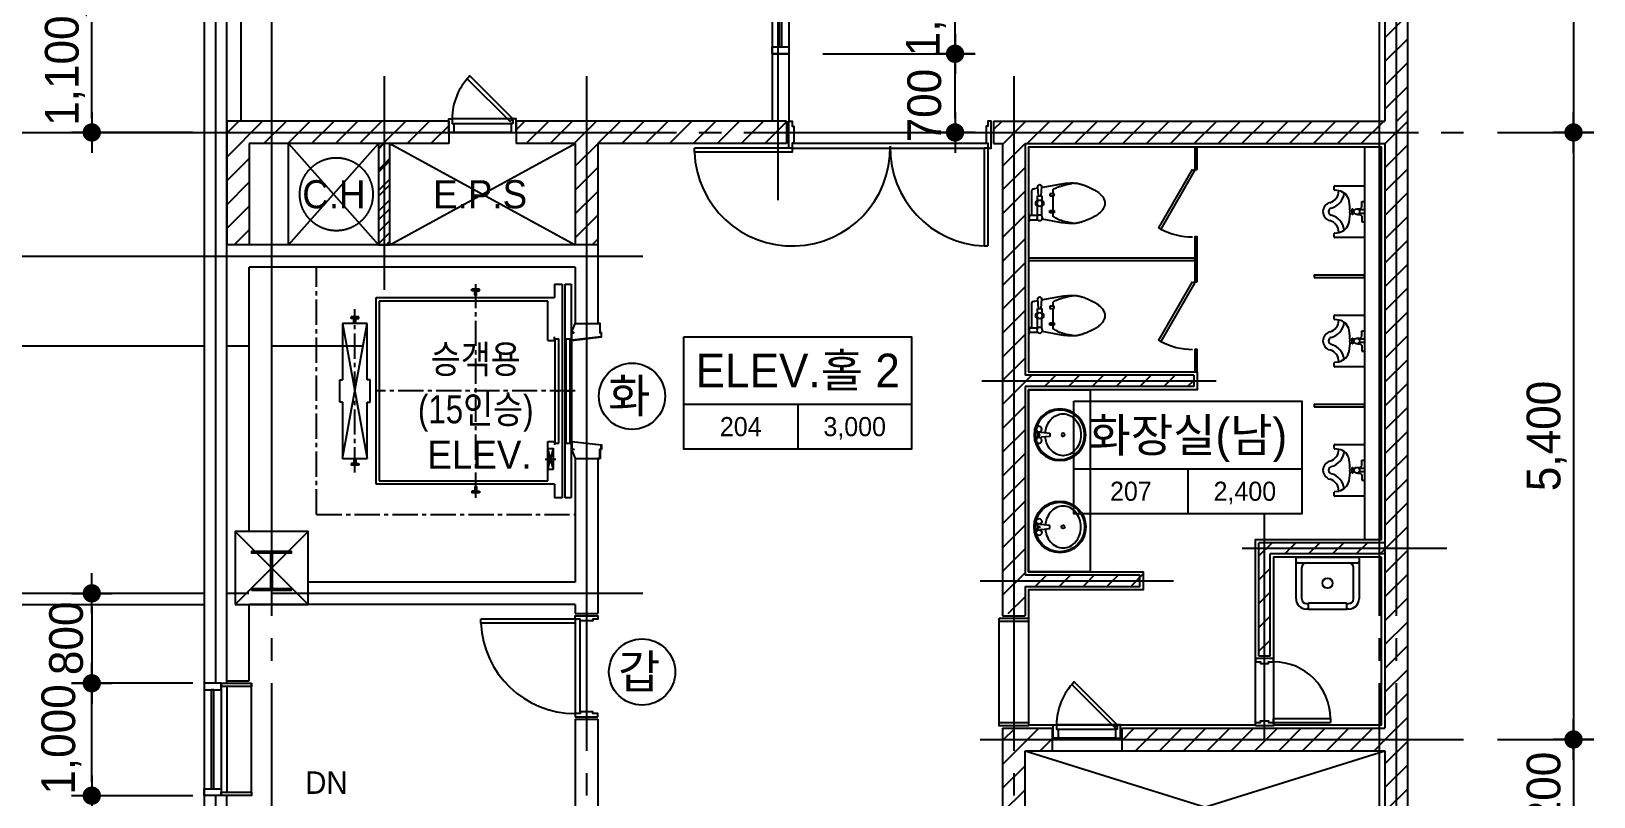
# Model space of a CAD drawing. Extents: x 14074245 to 14153635, y -1806033 to -1750552.
# Drawn here: x 14087402 to 14101297, y -1785139 to -1778329 of the extents above; entities that cross this region are included whole.
import ezdxf
from ezdxf.enums import TextEntityAlignment as Align

# ---------------------------------------------------------------- set-up
doc = ezdxf.new("R2010")
doc.units = 0
doc.header["$LTSCALE"] = 100
doc.header["$MEASUREMENT"] = 0
doc.header["$PDSIZE"] = -10
doc.linetypes.add('CEN', pattern=[66, 60, -2, 2, -2])
doc.linetypes.add('CENTER2', pattern=[1.125, 0.75, -0.125, 0.125, -0.125])
doc.layers.get('0').update_dxf_attribs({"linetype": 'CONTINUOUS'})
doc.layers.get('Defpoints').update_dxf_attribs({"linetype": 'CONTINUOUS'})
for name, color, linetype in [('0-내벽고정식', 7, 'CONTINUOUS'), ('8', 8, 'CONTINUOUS'), ('CEN', 1, 'CEN'), ('COL', 2, 'CONTINUOUS'), ('col2', 3, 'CONTINUOUS'), ('DIM', 7, 'CONTINUOUS'), ('elev', 7, 'CONTINUOUS'), ('EQP', 1, 'CONTINUOUS'), ('FIN', 5, 'CONTINUOUS'), ('HAT', 5, 'CONTINUOUS'), ('HOISTWAY', 9, 'CONTINUOUS'), ('K-TOILET', 11, 'CONTINUOUS'), ('TEX', 3, 'CONTINUOUS'), ('TEXT', 2, 'CONTINUOUS'), ('TEXT1', 7, 'CONTINUOUS'), ('TITLE', 3, 'CONTINUOUS'), ('TO', 6, 'CONTINUOUS'), ('WALL', 2, 'CONTINUOUS'), ('WALL-1', 7, 'CONTINUOUS'), ('WALLBR', 3, 'CONTINUOUS'), ('WID', 4, 'CONTINUOUS'), ('WINE', 8, 'CONTINUOUS'), ('지시선', 7, 'CONTINUOUS')]:
    doc.layers.add(name, color=color, linetype=linetype)
doc.styles.add('HY울를도M', font='HYWULM.TTF')
doc.styles.add('굴림', font='H2HDRM.TTF')
doc.dimstyles.new('DIM100', dxfattribs={"dimtxt": 300, "dimasz": 120, "dimexe": 1, "dimexo": 100, "dimgap": 60, "dimtad": 1, "dimdec": 4, "dimzin": 0, "dimdsep": 46, "dimlunit": 6, "dimtxsty": '굴림', "dimblk": 'DOTT', "dimcen": 0.09, "dimadec": 0, "dimazin": 0, "dimtfac": 1, "dimtdec": 4, "dimtofl": 0, "dimtmove": 2, "dimatfit": 2, "dimldrblk": 'DOTT', "dimfxl": 1, "dimtolj": 1, "dimtzin": 0, "dimarcsym": 0})
doc.dimstyles.new('DIM50', dxfattribs={"dimscale": 50, "dimtxt": 3, "dimasz": 1.2, "dimexe": 1, "dimexo": 1, "dimgap": 0.6, "dimtad": 1, "dimdec": 4, "dimzin": 0, "dimdsep": 46, "dimlunit": 6, "dimtxsty": '굴림', "dimblk": 'DOTT', "dimcen": 0.09, "dimadec": 0, "dimazin": 0, "dimtfac": 1, "dimtdec": 4, "dimtofl": 0, "dimtmove": 2, "dimatfit": 2, "dimldrblk": 'DOTT', "dimfxl": 1, "dimtolj": 1, "dimtzin": 0, "dimarcsym": 0})
pattern_1 = [(45, (1399293.02, -3034316.96), (-106.0660172, 106.0660172), [])]

# ---------------------------------------------------------------- blocks, each defined once
blk = doc.blocks.new('승객용15인승')
at = {"layer": 'elev', "color": 4, "ltscale": 5}
for p, q in [((-90, -1550), (-90, 350)), ((-90, 350), (-35, 350)), ((-35, 350), (-35, -600)), ((-80, -1065), (-80, -135)), ((-80, -135), (-45, -135)), ((-45, -1065), (-45, -135)), ((-90, -600), (-45, -600)), ((-35, -600), (-35, -1550)), ((-80, -1065), (-45, -1065)), ((-35, -1550), (-90, -1550))]:
    blk.add_line(p, q, dxfattribs=at)
at = {"layer": 'elev', "color": 8, "ltscale": 5}
for p, q in [((-1994, 44), (-1994, 60)), ((-1926, 60), (-1994, 60)), ((-1968, 44), (-1994, 44)), ((-1968, 0), (-1968, 44)), ((-1952, 0), (-1952, 44)), ((-1952, 44), (-1926, 44)), ((-1926, 44), (-1926, 60)), ((-2070, 0), (-1850, -1200)), ((-2070, -1200), (-1850, 0)), ((-2070, 0), (-2070, -500)), ((-1850, 0), (-2070, 0)), ((-1850, -500), (-1850, 0)), ((-2095, -700), (-2095, -500)), ((-2095, -500), (-2070, -500)), ((-1825, -500), (-1850, -500)), ((-1825, -700), (-1825, -500)), ((-2070, -700), (-2095, -700)), ((-2070, -700), (-2070, -1200)), ((-1850, -1200), (-1850, -700)), ((-1850, -700), (-1825, -700)), ((-2070, -1200), (-1850, -1200)), ((-1994, -1244), (-1994, -1260)), ((-1968, -1244), (-1994, -1244)), ((-1968, -1200), (-1968, -1244)), ((-1952, -1200), (-1952, -1244)), ((-1952, -1244), (-1926, -1244)), ((-1926, -1244), (-1926, -1260)), ((-1926, -1260), (-1994, -1260))]:
    blk.add_line(p, q, dxfattribs=at)
at = {"layer": 'HOISTWAY', "ltscale": 5}
for p, q in [((-919, 290), (-919, 306)), ((-851, 306), (-919, 306)), ((-893, 290), (-919, 290)), ((-893, 250), (-893, 290)), ((-877, 290), (-851, 290)), ((-877, 250), (-877, 290)), ((-851, 290), (-851, 306)), ((-185, 350), (-185, 230)), ((-185, 350), (-115, 350)), ((-115, 350), (-115, -1550)), ((-1770, 230), (-185, 230)), ((-1770, -1430), (-1770, 230)), ((-245, 200), (-1745, 200)), ((-1745, 200), (-1745, -1400)), ((-893, 250), (-877, 250)), ((-245, -150), (-245, 200)), ((-185, -150), (-185, -120)), ((-180, -1065), (-180, -135)), ((-180, -135), (-145, -135)), ((-145, -1065), (-145, -135)), ((-245, -150), (-185, -150)), ((-180, -600), (-145, -600)), ((-245, -1400), (-245, -1050)), ((-245, -1050), (-185, -1050)), ((-185, -1050), (-185, -1080)), ((-180, -1065), (-145, -1065)), ((-185, -1430), (-1770, -1430)), ((-1745, -1400), (-245, -1400)), ((-893, -1490), (-919, -1490)), ((-919, -1490), (-919, -1506)), ((-851, -1506), (-919, -1506)), ((-893, -1450), (-877, -1450)), ((-893, -1450), (-893, -1490)), ((-877, -1450), (-877, -1490)), ((-877, -1490), (-851, -1490)), ((-851, -1490), (-851, -1506)), ((-185, -1430), (-185, -1550)), ((-115, -1550), (-185, -1550))]:
    blk.add_line(p, q, dxfattribs=at)
at = {"layer": 'HOISTWAY', "color": 1, "linetype": 'CENTER2', "ltscale": 3}
for p, q in [((-885, -1550), (-885, 350)), ((-1960, -1326), (-1960, 127)), ((0, -600), (-1770, -600))]:
    blk.add_line(p, q, dxfattribs=at)
at = {"layer": 'HOISTWAY', "ltscale": 200}
for p, q in [((-268, -1206), (-172, -1206)), ((-245, -1296), (-195, -1116)), ((-195, -1296), (-245, -1116))]:
    blk.add_line(p, q, dxfattribs=at)
at = {"layer": 'HOISTWAY'}
blk.add_lwpolyline([(-195, -1296), (-195, -1116), (-245, -1116), (-245, -1296)], close=True, dxfattribs=at)
blk = doc.blocks.new('TT1')
at = {"layer": 'TEXT1'}
for p, q in [((-1013, -600), (1013, -600)), ((0, -600), (0, -1000))]:
    blk.add_line(p, q, dxfattribs=at)
blk.add_lwpolyline([(-1013, 0), (1013, 0), (1013, -1000), (-1013, -1000)], close=True, dxfattribs=at)
blk = doc.blocks.new('DOTT')
for p, q in [((0, 1.5), (0, -1.5)), ((-1.5, 0), (1.5, 0))]:
    blk.add_line(p, q)
at = {"color": 6, "const_width": 0.68}
blk.add_lwpolyline([(-0.34, 0, 1), (0.34, 0, 1)], format="xyb", close=True, dxfattribs=at)
blk = doc.blocks.new('*D111')
at = {"layer": 'Defpoints', "color": 0, "lineweight": -3, "ltscale": 3}
for p in [(14087940, -1778129), (14088940, -1778129), (14088940, -1779229)]:
    blk.add_point(p, dxfattribs=at)
at = {"layer": 'DIM', "color": 7, "lineweight": -2, "ltscale": 3}
for p, q in [((14088840, -1778129), (14087939, -1778129)), ((14087940, -1779109), (14087940, -1778249)), ((14088840, -1779229), (14087939, -1779229))]:
    blk.add_line(p, q, dxfattribs=at)
at = {"layer": 'DIM', "color": 7, "lineweight": -2, "ltscale": 3, "xscale": 120, "yscale": 120, "zscale": 120}
for p, rotation in [((14087940, -1778129), 90), ((14087940, -1779229), 270)]:
    blk.add_blockref('DOTT', p, dxfattribs=dict(at, rotation=rotation))
at = {"layer": 'DIM', "color": 3, "ltscale": 3, "insert": (14087701, -1778679), "char_height": 300, "attachment_point": 5, "rotation": 90, "style": '굴림'}
blk.add_mtext('\\A1;1,100', dxfattribs=at)
blk = doc.blocks.new('*D115')
at = {"layer": 'Defpoints', "color": 0, "lineweight": -3, "ltscale": 3}
for p in [(14088940, -1783329), (14087940, -1784129), (14088940, -1784129)]:
    blk.add_point(p, dxfattribs=at)
at = {"layer": 'DIM', "color": 7, "lineweight": -2, "ltscale": 3}
for p, q in [((14088840, -1783329), (14087939, -1783329)), ((14087940, -1783449), (14087940, -1784009)), ((14088840, -1784129), (14087939, -1784129))]:
    blk.add_line(p, q, dxfattribs=at)
at = {"layer": 'DIM', "color": 7, "lineweight": -2, "ltscale": 3, "xscale": 120, "yscale": 120, "zscale": 120}
for p, rotation in [((14087940, -1783329), 90), ((14087940, -1784129), 270)]:
    blk.add_blockref('DOTT', p, dxfattribs=dict(at, rotation=rotation))
at = {"layer": 'DIM', "color": 3, "ltscale": 3, "insert": (14087713, -1783729), "char_height": 300, "attachment_point": 5, "rotation": 90, "style": '굴림'}
blk.add_mtext('\\A1;800', dxfattribs=at)
blk = doc.blocks.new('*D116')
at = {"layer": 'Defpoints', "color": 0, "lineweight": -3, "ltscale": 3}
for p in [(14087940, -1784129), (14088940, -1784129), (14088940, -1785129)]:
    blk.add_point(p, dxfattribs=at)
at = {"layer": 'DIM', "color": 7, "lineweight": -2, "ltscale": 3}
for p, q in [((14088840, -1784129), (14087939, -1784129)), ((14087940, -1785009), (14087940, -1784249)), ((14088840, -1785129), (14087939, -1785129))]:
    blk.add_line(p, q, dxfattribs=at)
at = {"layer": 'DIM', "color": 7, "lineweight": -2, "ltscale": 3, "xscale": 120, "yscale": 120, "zscale": 120}
for p, rotation in [((14087940, -1784129), 90), ((14087940, -1785129), 270)]:
    blk.add_blockref('DOTT', p, dxfattribs=dict(at, rotation=rotation))
at = {"layer": 'DIM', "color": 3, "ltscale": 3, "insert": (14087670, -1784629), "char_height": 300, "attachment_point": 5, "rotation": 90, "style": '굴림'}
blk.add_mtext('\\A1;1,000', dxfattribs=at)
blk = doc.blocks.new('2URIN01')
at = {"color": 0}
for p, q in [((-230, -265), (-230, 0)), ((-230, 0), (230, 0)), ((-90, -25), (-90, 0)), ((-15, 0), (-15, -50)), ((15, 0), (15, -50)), ((90, -25), (90, 0)), ((230, 0), (230, -265)), ((-40, -25), (-90, -25)), ((-25, -40), (-40, -25)), ((-25, -65), (-25, -40)), ((-25, -110), (-25, -105)), ((-25, -105), (25, -105)), ((25, -110), (-25, -110)), ((-10, -95), (-10, -105)), ((10, -95), (10, -105)), ((25, -40), (40, -25)), ((25, -65), (25, -40)), ((25, -105), (25, -110)), ((40, -25), (90, -25)), ((-195, -270), (-225, -270)), ((-185, -230), (-190, -265)), ((190, -265), (185, -230)), ((225, -270), (195, -270))]:
    blk.add_line(p, q, dxfattribs=at)
blk.add_circle((0, -70), 25, dxfattribs=at)
for centre, radius, start, end in [((-78, -245), 108, 98.077, 171.8699), ((40, -1080), 951, 92.4153, 98.077), ((15, -482), 352, 77.0924, 92.4153), ((66, -257), 122, 12.9607, 77.0924), ((-225, -265), 5, 180, 270), ((-195, -265), 5, 270, 0), ((-185, -339), 109, 15.3921, 90), ((-185, -339), 159, 15.3921, 82.7797), ((185, -339), 159, 98.3981, 164.6079), ((185, -339), 109, 90, 164.6079), ((196, -264), 5.89, 188.1301, 261.8699), ((225, -265), 5, 270, 0), ((0, -288), 83, 195.3921, 344.6079), ((0, -288), 33, 195.3921, 344.6079)]:
    blk.add_arc(centre, radius, start, end, dxfattribs=at)
blk = doc.blocks.new('D600')
at = {"layer": 'WID'}
for p, q in [((0, -255), (0, 255)), ((80, 255), (80, -255)), ((120, -270), (120, 270))]:
    blk.add_line(p, q, dxfattribs=at)
for points in [[(90, 300), (120, 300), (120, 270), (80, 270), (80, 255), (0, 255), (0, 270), (0, 270), (0, 300), (90, 300)], [(120, -270), (97, -247), (478, 135), (502, 112)], [(90, -300), (120, -300), (120, -270), (80, -270), (80, -255), (0, -255), (0, -270), (0, -270), (0, -300), (90, -300)]]:
    blk.add_lwpolyline(points, dxfattribs=at)
blk.add_lwpolyline([(120, -270), (502, 112, 0.198912), (120, 270, 0.198912)], format="xyb", dxfattribs=at)
blk = doc.blocks.new('LA-013')
at = {"layer": 'K-TOILET', "color": 11, "linetype": 'Continuous'}
for p, q in [((-280, 0), (280, 0)), ((-280, -370), (-280, 0)), ((280, 0), (280, -370)), ((-270, -50), (270, -50)), ((-230, -370), (-230, -90)), ((230, -370), (230, -90)), ((-190, -410), (-170, -410)), ((-170, -460), (-170, -405)), ((-170, -405), (170, -405)), ((170, -405), (170, -460)), ((170, -410), (190, -410)), ((-170, -460), (-190, -460)), ((-170, -465), (-170, -460)), ((170, -465), (-170, -465)), ((170, -460), (170, -465)), ((190, -460), (170, -460))]:
    blk.add_line(p, q, dxfattribs=at)
blk.add_circle((0, -230), 45, dxfattribs=at)
for centre, radius, start, end in [((-270, -40), 10, 180, 270), ((-190, -90), 40, 90, 180), ((190, -90), 40, 0, 90), ((270, -40), 10, 270, 0), ((-190, -370), 90, 180, 270), ((-190, -370), 40, 180, 270), ((190, -370), 40, 270, 0), ((190, -370), 90, 270, 0)]:
    blk.add_arc(centre, radius, start, end, dxfattribs=at)
blk = doc.blocks.new('*D141')
at = {"layer": 'Defpoints', "color": 0, "lineweight": -3}
for p in [(14100140, -1779229), (14100140, -1784629), (14101117, -1784629)]:
    blk.add_point(p, dxfattribs=at)
at = {"layer": 'DIM', "color": 7, "lineweight": -2}
for p, q in [((14100440, -1779229), (14101217, -1779229)), ((14101117, -1779349), (14101117, -1784509)), ((14100440, -1784629), (14101217, -1784629))]:
    blk.add_line(p, q, dxfattribs=at)
at = {"layer": 'DIM', "color": 7, "lineweight": -2, "xscale": 120, "yscale": 120, "zscale": 120}
for p, rotation in [((14101117, -1779229), 90), ((14101117, -1784629), 270)]:
    blk.add_blockref('DOTT', p, dxfattribs=dict(at, rotation=rotation))
at = {"layer": 'DIM', "color": 3, "insert": (14100878, -1781929), "char_height": 300, "attachment_point": 5, "rotation": 90, "style": '굴림'}
blk.add_mtext('\\A1;5,400', dxfattribs=at)
blk = doc.blocks.new('*D142')
at = {"layer": 'Defpoints', "color": 0, "lineweight": -3}
for p in [(14100140, -1784629), (14100140, -1785829), (14101117, -1785829)]:
    blk.add_point(p, dxfattribs=at)
at = {"layer": 'DIM', "color": 7, "lineweight": -2}
for p, q in [((14100440, -1784629), (14101217, -1784629)), ((14101117, -1784749), (14101117, -1785709)), ((14100440, -1785829), (14101217, -1785829))]:
    blk.add_line(p, q, dxfattribs=at)
at = {"layer": 'DIM', "color": 7, "lineweight": -2, "xscale": 120, "yscale": 120, "zscale": 120}
for p, rotation in [((14101117, -1784629), 90), ((14101117, -1785829), 270)]:
    blk.add_blockref('DOTT', p, dxfattribs=dict(at, rotation=rotation))
at = {"layer": 'DIM', "color": 3, "insert": (14100878, -1785229), "char_height": 300, "attachment_point": 5, "rotation": 90, "style": '굴림'}
blk.add_mtext('\\A1;1,200', dxfattribs=at)
blk = doc.blocks.new('*D169')
at = {"layer": 'Defpoints', "color": 0, "lineweight": -3}
for p in [(14100317, -1775129), (14100140, -1779229), (14101117, -1779229)]:
    blk.add_point(p, dxfattribs=at)
at = {"layer": 'DIM', "color": 7, "lineweight": -2}
for p, q in [((14100617, -1775129), (14101217, -1775129)), ((14101117, -1775249), (14101117, -1779109)), ((14100440, -1779229), (14101217, -1779229))]:
    blk.add_line(p, q, dxfattribs=at)
at = {"layer": 'DIM', "color": 7, "lineweight": -2, "xscale": 120, "yscale": 120, "zscale": 120}
for p, rotation in [((14101117, -1775129), 90), ((14101117, -1779229), 270)]:
    blk.add_blockref('DOTT', p, dxfattribs=dict(at, rotation=rotation))
at = {"layer": 'DIM', "color": 3, "insert": (14100878, -1777179), "char_height": 300, "attachment_point": 5, "rotation": 90, "style": '굴림'}
blk.add_mtext('\\A1;4,100', dxfattribs=at)
blk = doc.blocks.new('2LAVA01', base_point=(376, 233))
at = {"color": 0}
for p, q in [((346, 203), (405, 203)), ((346, 175), (349, 175)), ((354, 170), (362, 94)), ((390, 94), (397, 170)), ((402, 175), (405, 175)), ((362, 94), (390, 94))]:
    blk.add_line(p, q, dxfattribs=at)
blk.add_lwpolyline([(358, 132, 0.064435), (303, 121, 0.091719), (244, 87, 0.103599), (203, 34, 0.113912), (190, -25, 0.113912), (203, -84, 0.103599), (244, -137, 0.091719), (303, -171, 0.084785), (376, -183, 0.084785), (448, -171, 0.091719), (507, -137, 0.103599), (548, -84, 0.113912), (562, -25, 0.113912), (548, 34, 0.103599), (507, 87, 0.091719), (448, 121, 0.064435), (393, 132, 0.084785)], format="xyb", dxfattribs=at)
for centre, radius in [((376, 3), 230), ((376, 3), 220), ((326, 189), 25), ((376, 189), 8), ((426, 189), 25), ((376, -25), 15)]:
    blk.add_circle(centre, radius, dxfattribs=at)
for centre, start, end in [((349, 170), 5.3909, 90), ((402, 170), 90, 174.6091)]:
    blk.add_arc(centre, 5, start, end, dxfattribs=at)
blk = doc.blocks.new('001')
at = {"layer": 'EQP'}
for p, q in [((0, 165), (10, 160)), ((10, 160), (10, 100)), ((85, 150), (10, 150)), ((280, 170), (122, 142)), ((10, 100), (0, 95)), ((85, 110), (10, 110)), ((80, 115), (80, 15)), ((120, 115), (120, 15)), ((190, 85), (190, 65)), ((230, 85), (190, 85)), ((190, 65), (230, 65)), ((220, 115), (220, 85)), ((220, 65), (220, 0)), ((220, 0), (220, -65)), ((230, 65), (230, 85)), ((80, -15), (80, -65)), ((80, -65), (120, -65)), ((120, -65), (120, -15)), ((190, -85), (190, -65)), ((190, -65), (230, -65)), ((230, -85), (190, -85)), ((220, -85), (220, -115)), ((230, -65), (230, -85))]:
    blk.add_line(p, q, dxfattribs=at)
for points in [[(31, 110, 0.018932), (30, 75), (30, 0), (30, -75, 0.024922), (32, -121, 0.25497), (35, -125, 0.056948), (39, -127, 0.016043), (55, -130), (86, -136)], [(90, -65), (85, -150, 1.060552), (115, -150), (110, -65)], [(114, -141), (280, -170, 0.022182), (348, -179, 0.0294), (400, -180, 0.029565), (436, -177, 0.035314), (465, -170, 0.006976), (477, -166, 0.004694), (495, -160, 0.019426), (536, -144, 0.015468), (585, -120, 0.040875), (615, -101, 0.036447), (645, -75, 0.04843), (665, -50, 0.068612), (675, -30, 0.037226), (679, -14, 0.041311), (680, 0, 0.041311)]]:
    blk.add_lwpolyline(points, format="xyb", dxfattribs=at)
for centre in [(100, 130), (100, 0)]:
    blk.add_circle(centre, 25, dxfattribs=at)
for centre, radius, start, end in [((474, -283), 475, 116.5651, 119.5675), ((397, -129), 303, 112.8053, 116.5651), ((412, -593), 775, 94.7636, 99.8466), ((371, -66), 234, 105.9454, 112.8053), ((471, -417), 599, 101.6565, 105.9454), ((385, -261), 441, 88.0277, 94.7636), ((418, -160), 337, 94.3987, 101.6565), ((390, -123), 304, 81.2538, 88.0277), ((403, -34), 213, 73.1639, 81.2538), ((333, -266), 456, 71.5651, 73.1639), ((159, -789), 1007, 70.4892, 71.5651), ((307, -370), 562, 66.0375, 70.4892), ((175, -667), 887, 62.4927, 66.0375), ((100, 0), 35, 124.8499, 235.1501), ((100, 0), 35, 304.8499, 55.1501), ((224, 115), 3.54, 126.8699, 180), ((326, -22), 174, 119.5675, 126.8699), ((485, -73), 217, 53.1301, 62.4927), ((451, -117), 273, 44.7808, 53.1301), ((528, -41), 165, 33.6901, 44.7808), ((596, 4), 82.6, 17.9901, 33.6901), ((572, -3), 108, 9.4623, 17.9901), ((592, 0), 87.7, 0, 9.4623), ((232, -115), 12.3, 180, 225), ((262, -85), 54.8, 225, 245.9278), ((359, 131), 291, 245.9278, 249.444), ((454, 386), 564, 249.444, 251.9714), ((609, 862), 1064, 251.9714, 254.0546), ((544, 635), 828, 254.0546, 256.4166), ((407, 67), 244, 256.4166, 265.6013)]:
    blk.add_arc(centre, radius, start, end, dxfattribs=at)
blk = doc.blocks.new('aw-1000-150')
at = {"layer": 'WID', "color": 8}
for p, q in [((0, 150), (-1000, 150)), ((0, 0), (-1000, 0))]:
    blk.add_line(p, q, dxfattribs=at)
at = {"layer": 'WID'}
for points in [[(-940, 0), (-1000, 0), (-1000, 150), (-940, 150)], [(-60, 0), (0, 0), (0, 150), (-60, 150)], [(-60, 87), (-940, 87), (-940, 63), (-60, 63)]]:
    blk.add_lwpolyline(points, close=True, dxfattribs=at)
blk = doc.blocks.new('*D192')
at = {"layer": 'Defpoints', "color": 0, "lineweight": -3}
for p in [(14094140, -1777529), (14095617, -1777529), (14094140, -1778529)]:
    blk.add_point(p, dxfattribs=at)
at = {"layer": 'DIM', "color": 7, "lineweight": -2}
for p, q in [((14094440, -1777529), (14095717, -1777529)), ((14095617, -1778409), (14095617, -1777649)), ((14094440, -1778529), (14095717, -1778529))]:
    blk.add_line(p, q, dxfattribs=at)
at = {"layer": 'DIM', "color": 7, "lineweight": -2, "xscale": 120, "yscale": 120, "zscale": 120}
for p, rotation in [((14095617, -1777529), 90), ((14095617, -1778529), 270)]:
    blk.add_blockref('DOTT', p, dxfattribs=dict(at, rotation=rotation))
at = {"layer": 'DIM', "color": 3, "insert": (14095359, -1778060), "char_height": 300, "attachment_point": 5, "rotation": 90, "style": '굴림'}
blk.add_mtext('\\A1;1,000', dxfattribs=at)
blk = doc.blocks.new('*D193')
at = {"layer": 'Defpoints', "color": 0, "lineweight": -3}
for p in [(14094140, -1778529), (14095617, -1778529), (14094140, -1779229)]:
    blk.add_point(p, dxfattribs=at)
at = {"layer": 'DIM', "color": 7, "lineweight": -2}
for p, q in [((14094440, -1778529), (14095717, -1778529)), ((14095617, -1779109), (14095617, -1778649)), ((14094440, -1779229), (14095717, -1779229))]:
    blk.add_line(p, q, dxfattribs=at)
at = {"layer": 'DIM', "color": 7, "lineweight": -2, "xscale": 120, "yscale": 120, "zscale": 120}
for p, rotation in [((14095617, -1778529), 90), ((14095617, -1779229), 270)]:
    blk.add_blockref('DOTT', p, dxfattribs=dict(at, rotation=rotation))
at = {"layer": 'DIM', "color": 3, "insert": (14095345, -1778990), "char_height": 300, "attachment_point": 5, "rotation": 90, "style": '굴림'}
blk.add_mtext('\\A1;700', dxfattribs=at)

msp = doc.modelspace()

# ---------------------------------------------------------------- hatches: boundary and pattern name
at = {"layer": 'HAT', "lineweight": -3, "ltscale": 200}
h = msp.add_hatch(dxfattribs=at)
h.set_pattern_fill('_USER,N', color=256, scale=150, angle=45, style=0, pattern_type=0)
h.set_pattern_definition([(45, (1315193.02, -3034316.96), (-106.0660172, 106.0660172), [])])
h.paths.add_polyline_path([(14099439.53432, -1775528.57588), (14099639.53432, -1775528.57588), (14099639.53432, -1779130.09791), (14099439.53432, -1779128.57588)])
h = msp.add_hatch(dxfattribs=at)
h.set_pattern_fill('_USER,N', color=256, scale=150, angle=45, style=0, pattern_type=0)
h.set_pattern_definition(pattern_1)
h.paths.add_polyline_path([(14089139.53432, -1779128.57588), (14091114.53432, -1779128.57588), (14091114.53432, -1779328.57588), (14089339.53432, -1779328.57588), (14089339.53432, -1780228.57588), (14089139.53432, -1780228.57588), (14089139.53432, -1779128.57588)])
h = msp.add_hatch(dxfattribs=at)
h.set_pattern_fill('_USER,N', color=256, scale=150, angle=45, style=0, pattern_type=0)
h.set_pattern_definition(pattern_1)
h.paths.add_polyline_path([(14091714.53432, -1779128.57588), (14091714.53432, -1779328.57588), (14092239.53432, -1779328.57588), (14092239.53432, -1780228.57588), (14092439.53432, -1780228.57588), (14092439.53432, -1779328.57588), (14094119.53432, -1779328.57588), (14094119.53432, -1779128.57588)])
h = msp.add_hatch(dxfattribs=at)
h.set_pattern_fill('_USER,N', color=256, scale=150, angle=45, style=0, pattern_type=0)
h.set_pattern_definition(pattern_1)
h.paths.add_polyline_path([(14095959.53432, -1779128.57588), (14099639.53432, -1779128.57588), (14099639.53432, -1789728.57588), (14099439.53432, -1789728.57588), (14099439.53432, -1779328.57588), (14095959.53432, -1779328.57588)])
at = {"layer": 'HAT'}
h = msp.add_hatch(dxfattribs=at)
h.set_pattern_fill('_USER', color=256, scale=130, angle=45, style=0, pattern_type=0)
h.set_pattern_definition([(45, (13168748.87, -2363205.04), (-91.923882, 91.923882), [])])
h.paths.add_polyline_path([(14090489.53432, -1780228.57588), (14090589.53432, -1780228.57588), (14090589.53432, -1779328.57588), (14090489.53432, -1779328.57588)])
at = {"layer": 'HAT', "lineweight": -3, "ltscale": 200}
h = msp.add_hatch(dxfattribs=at)
h.set_pattern_fill('_USER,N', color=256, scale=150, angle=45, style=0, pattern_type=0)
h.set_pattern_definition(pattern_1)
h.paths.add_polyline_path([(14090489.53432, -1780228.57588), (14090589.53432, -1780228.57588), (14090589.53432, -1779328.57588), (14090489.53432, -1779328.57588)])
h = msp.add_hatch(dxfattribs=at)
h.set_pattern_fill('_USER,N', color=256, scale=150, angle=45, style=0, pattern_type=0)
h.set_pattern_definition([(45, (1399293.02, -3034296.96), (-106.0660172, 106.0660172), [])])
h.paths.add_polyline_path([(14096039.53432, -1779308.57588), (14096239.53432, -1779308.57588), (14096239.53432, -1781388.57588), (14097739.53432, -1781388.57588), (14097739.53432, -1781488.57588), (14096239.53432, -1781488.57588), (14096239.53432, -1783158.57588), (14097359.53432, -1783158.57588), (14097359.53432, -1783258.57588), (14096239.53432, -1783258.57588), (14096239.53432, -1783508.57588), (14096039.53432, -1783508.57588), (14096046.9438, -1779308.57588)])
h = msp.add_hatch(dxfattribs=at)
h.set_pattern_fill('_USER,N', color=256, scale=150, angle=45, style=0, pattern_type=0)
h.set_pattern_definition(pattern_1)
h.paths.add_polyline_path([(14099439.53432, -1782878.57588), (14098319.53432, -1782878.57588), (14098319.53432, -1783888.57588), (14098419.53432, -1783888.57588), (14098419.53432, -1782978.57588), (14099439.53432, -1782978.57588)])
h = msp.add_hatch(dxfattribs=at)
h.set_pattern_fill('_USER,N', color=256, scale=150, angle=45, style=0, pattern_type=0)
h.set_pattern_definition(pattern_1)
h.paths.add_polyline_path([(14096039.53432, -1784528.57588), (14096479.53432, -1784528.57588), (14096479.53432, -1784728.57588), (14096239.53432, -1784728.57588), (14096239.53432, -1785728.57588), (14099439.53432, -1785728.57588), (14099439.53432, -1785928.57588), (14096039.53432, -1785928.57588)])
h = msp.add_hatch(dxfattribs=at)
h.set_pattern_fill('_USER,N', color=256, scale=150, angle=45, style=0, pattern_type=0)
h.set_pattern_definition(pattern_1)
h.paths.add_polyline_path([(14099439.53432, -1784528.57588), (14097099.53432, -1784528.57588), (14097099.53432, -1784728.57588), (14099439.53432, -1784728.57588)])

# ---------------------------------------------------------------- linework, layer by layer
at = {"color": 6}
for points in [[(14098809.53432, -1780518.57588), (14099259.53432, -1780518.57588), (14099259.53432, -1780498.57588), (14098809.53432, -1780498.57588)], [(14098809.53432, -1781668.57588), (14099259.53432, -1781668.57588), (14099259.53432, -1781648.57588), (14098809.53432, -1781648.57588)]]:
    msp.add_lwpolyline(points, close=True, dxfattribs=at)
at = {"layer": '0-내벽고정식'}
for p, q in [((14089264.53432, -1778128.57588), (14089264.53432, -1779128.57588)), ((14093989.53432, -1778528.57588), (14093989.53432, -1779128.57588)), ((14093989.53432, -1778528.57588), (14094139.53432, -1778528.57588)), ((14094139.53432, -1778528.57588), (14094139.53432, -1779128.57588))]:
    msp.add_line(p, q, dxfattribs=at)
at = {"layer": '8'}
for p, q in [((14092206.53432, -1781078.57588), (14092206.53432, -1781978.57588)), ((14092206.53432, -1781978.57588), (14092206.53432, -1781078.57588)), ((14096479.53432, -1784728.57588), (14097099.53432, -1784728.57588))]:
    msp.add_line(p, q, dxfattribs=at)
at = {"layer": '8', "ltscale": 3}
for p, q in [((14096009.53432, -1784478.57588), (14096009.53432, -1783578.57588)), ((14096269.53432, -1783578.57588), (14096269.53432, -1784478.57588))]:
    msp.add_line(p, q, dxfattribs=at)
at = {"layer": 'CEN', "linetype": 'CEN'}
for p, q in [((14089539.53432, -1757728.57588), (14089539.53432, -1797628.57588)), ((14089539.53432, -1757728.57588), (14089539.53432, -1797628.57588)), ((14099389.53432, -1757728.57588), (14099389.53432, -1793828.57588)), ((14099539.53432, -1757728.57588), (14099539.53432, -1797628.57588)), ((14094039.53432, -1770315.95868), (14094039.53432, -1779831.63269)), ((14090539.53432, -1778728.57588), (14090539.53432, -1780628.57588)), ((14092339.53432, -1778728.57588), (14092339.53432, -1797628.57588)), ((14096139.53432, -1778728.57588), (14096139.53432, -1797628.57588)), ((14087139.53432, -1779228.57588), (14100139.53432, -1779228.57588)), ((14089689.53432, -1780228.57588), (14089689.53432, -1779328.57588)), ((14089689.53432, -1780228.57588), (14089689.53432, -1779328.57588)), ((14089689.53432, -1780228.57588), (14090489.53432, -1779328.57588)), ((14089689.53432, -1779328.57588), (14090489.53432, -1780228.57588)), ((14090589.53432, -1780228.57588), (14092239.53432, -1779328.57588)), ((14090589.53432, -1779328.57588), (14092239.53432, -1780228.57588)), ((14087139.53432, -1780328.57588), (14092839.53432, -1780328.57588)), ((14076336.53432, -1781128.57588), (14090349.95655, -1781128.57588)), ((14095855.34336, -1781438.57588), (14097939.53432, -1781438.57588)), ((14098369.53432, -1784628.57588), (14098369.53432, -1782628.57588)), ((14098169.53432, -1782928.57588), (14099989.53432, -1782928.57588)), ((14095839.53432, -1783218.57588), (14097559.53432, -1783218.57588)), ((14076336.53432, -1783328.57588), (14092839.53432, -1783328.57588)), ((14095839.53432, -1784628.57588), (14100139.53432, -1784628.57588)), ((14096239.53432, -1785728.57588), (14099439.53432, -1784728.57588)), ((14096239.53432, -1784728.57588), (14099439.53432, -1785728.57588))]:
    msp.add_line(p, q, dxfattribs=at)
msp.add_circle((14090114.53432, -1779778.57588), 325, dxfattribs=at)
at = {"layer": 'COL'}
msp.add_line((14092239.53432, -1780928.57588), (14092439.53432, -1780928.57588), dxfattribs=at)
for points in [[(14089864.53432, -1783228.57588), (14089864.53432, -1782778.57588), (14089339.53432, -1782778.57588)], [(14089139.53432, -1784108.57588), (14089339.53432, -1784108.57588)]]:
    msp.add_lwpolyline(points, dxfattribs=at)
at = {"layer": 'col2'}
msp.add_lwpolyline([(14089364.53432, -1783303.57588), (14089364.53432, -1783284.57588), (14089533.53432, -1783284.57588), (14089533.53432, -1782972.57588), (14089364.53432, -1782972.57588), (14089364.53432, -1782953.57588), (14089714.53432, -1782953.57588), (14089714.53432, -1782972.57588), (14089545.53432, -1782972.57588), (14089545.53432, -1783284.57588), (14089714.53432, -1783284.57588), (14089714.53432, -1783303.57588)], close=True, dxfattribs=at)
at = {"layer": 'Defpoints'}
for p, q in [((14089214.53432, -1783428.57588), (14089864.53432, -1782778.57588)), ((14089864.53432, -1783428.57588), (14089214.53432, -1782778.57588))]:
    msp.add_line(p, q, dxfattribs=at)
msp.add_lwpolyline([(14089214.53432, -1783428.57588), (14089864.53432, -1783428.57588), (14089864.53432, -1782778.57588), (14089214.53432, -1782778.57588)], close=True, dxfattribs=at)
at = {"layer": 'elev', "color": 8, "linetype": 'CENTER2', "ltscale": 3}
for q in [(14089939.53432, -1780428.57588), (14092239.53432, -1782628.57588)]:
    msp.add_line((14089939.53432, -1782628.57588), q, dxfattribs=at)
at = {"layer": 'elev'}
for p, q in [((14092206.53432, -1781008.57588), (14092239.53432, -1780928.57588)), ((14092206.53432, -1782048.57588), (14092239.53432, -1782128.57588))]:
    msp.add_line(p, q, dxfattribs=at)
at = {"layer": 'elev', "color": 4}
for points in [[(14092471.53432, -1781008.57588), (14092459.53432, -1781008.57588), (14092459.53432, -1780928.57588), (14092439.53432, -1780928.57588), (14092439.53432, -1780928.57588), (14092457.53432, -1780928.57588), (14092457.53432, -1781010.57588), (14092469.53432, -1781010.57588), (14092469.53432, -1781046.79165), (14092208.53432, -1781076.33401), (14092208.53432, -1781010.57588), (14092226.66145, -1781010.57588), (14092226.66145, -1781008.57588), (14092206.53432, -1781008.57588), (14092206.53432, -1781078.57588), (14092471.53432, -1781048.57588)], [(14092471.53432, -1782048.57588), (14092459.53432, -1782048.57588), (14092459.53432, -1782128.57588), (14092439.53432, -1782128.57588), (14092439.53432, -1782128.57588), (14092457.53432, -1782128.57588), (14092457.53432, -1782046.57588), (14092469.53432, -1782046.57588), (14092469.53432, -1782010.36011), (14092208.53432, -1781980.81775), (14092208.53432, -1782046.57588), (14092226.66145, -1782046.57588), (14092226.66145, -1782048.57588), (14092206.53432, -1782048.57588), (14092206.53432, -1781978.57588), (14092471.53432, -1782008.57588)]]:
    msp.add_lwpolyline(points, close=True, dxfattribs=at)
at = {"layer": 'FIN'}
msp.add_lwpolyline([(14098289.53432, -1784498.57588), (14098289.53432, -1782848.57588), (14099409.53432, -1782848.57588), (14099409.53432, -1781558.57588), (14099409.53432, -1781558.57588), (14099409.53432, -1781398.57588), (14099409.53432, -1781398.57588), (14099409.53432, -1779358.57588), (14099109.53432, -1779358.57588), (14099109.53432, -1779358.57588), (14096269.53432, -1779358.57588), (14096269.53432, -1781358.57588), (14097769.53432, -1781358.57588), (14097769.53432, -1781518.57588), (14096269.53432, -1781518.57588), (14096269.53432, -1783138.57588), (14097289.53432, -1783138.57588), (14097289.53432, -1783298.57588), (14096269.53432, -1783298.57588), (14096269.53432, -1784498.57588), (14098289.53432, -1784498.57588)], dxfattribs=at)
msp.add_lwpolyline([(14099409.53432, -1783008.57588), (14098449.53432, -1783008.57588), (14098449.53432, -1784498.57588), (14099409.53432, -1784498.57588)], close=True, dxfattribs=at)
at = {"layer": 'TO'}
msp.add_line((14099259.53432, -1779358.57588), (14099259.53432, -1782848.57588), dxfattribs=at)
for points in [[(14097769.53432, -1779558.57588), (14097769.53432, -1779358.57588), (14097749.53432, -1779358.57588), (14097749.53432, -1779558.57588)], [(14097769.53432, -1780558.57588), (14097769.53432, -1780158.57588), (14097749.53432, -1780158.57588), (14097749.53432, -1780558.57588)], [(14097749.53432, -1780368.57588), (14097749.53432, -1780348.57588), (14096269.53432, -1780348.57588), (14096269.53432, -1780368.57588)], [(14097769.53432, -1781358.57588), (14097769.53432, -1781158.57588), (14097749.53432, -1781158.57588), (14097749.53432, -1781358.57588)], [(14096269.53432, -1781518.57588), (14096819.53432, -1781518.57588), (14096819.53432, -1783138.57588), (14096269.53432, -1783138.57588)]]:
    msp.add_lwpolyline(points, close=True, dxfattribs=at)
for points in [[(14097729.53432, -1779558.57588), (14097746.85482, -1779568.57588), (14097446.85482, -1780088.19112), (14097429.53432, -1780078.19112), (14097729.53432, -1779558.57588)], [(14097729.53432, -1780558.57588), (14097746.85482, -1780568.57588), (14097446.85482, -1781088.19112), (14097429.53432, -1781078.19112), (14097729.53432, -1780558.57588)]]:
    msp.add_lwpolyline(points, dxfattribs=at)
for centre in [(14097730.22725, -1779552.9514), (14097730.22725, -1780552.9514)]:
    msp.add_arc(centre, 605.62487, 242.101874402, 269.93444447, dxfattribs=at)
at = {"layer": 'WALL'}
for p, q in [((14089139.53432, -1784108.57588), (14089139.53432, -1780228.57588)), ((14092439.53432, -1780228.57588), (14089139.53432, -1780228.57588)), ((14092439.53432, -1780228.57588), (14092439.53432, -1780928.57588)), ((14089339.53432, -1782778.57588), (14089339.53432, -1780428.57588)), ((14092239.53432, -1780428.57588), (14089339.53432, -1780428.57588)), ((14092239.53432, -1780428.57588), (14092239.53432, -1780928.57588)), ((14092239.53432, -1782128.57588), (14092239.53432, -1783228.57588)), ((14092239.53432, -1782128.57588), (14092439.53432, -1782128.57588)), ((14092439.53432, -1782128.57588), (14092439.53432, -1783508.57588)), ((14092239.53432, -1783228.57588), (14089864.53432, -1783228.57588)), ((14089339.53432, -1784108.57588), (14089339.53432, -1783428.57588)), ((14092239.53432, -1783428.57588), (14089339.53432, -1783428.57588)), ((14092239.53432, -1783428.57588), (14092239.53432, -1783508.57588)), ((14092239.53432, -1783508.57588), (14092439.53432, -1783508.57588)), ((14092239.53432, -1784448.57588), (14092239.53432, -1790328.57588)), ((14092239.53432, -1784448.57588), (14092439.53432, -1784448.57588)), ((14092439.53432, -1784448.57588), (14092439.53432, -1789803.57588))]:
    msp.add_line(p, q, dxfattribs=at)
at = {"layer": 'WALL-1', "color": 4}
for p, q in [((14088939.53432, -1778128.57588), (14088939.53432, -1784128.57588)), ((14089039.53432, -1778128.57588), (14089039.53432, -1784128.57588)), ((14089139.53432, -1784128.57588), (14089139.53432, -1778128.57588)), ((14092284.53432, -1783573.57588), (14092284.53432, -1783558.57588)), ((14089139.53432, -1784158.57588), (14089139.53432, -1785098.57588)), ((14098404.53432, -1784463.57588), (14098404.53432, -1784478.57588)), ((14088939.53432, -1785128.57588), (14088939.53432, -1790728.57588)), ((14089039.53432, -1785128.57588), (14089039.53432, -1790628.57588)), ((14089139.53432, -1790528.57588), (14089139.53432, -1785128.57588))]:
    msp.add_line(p, q, dxfattribs=at)
msp.add_lwpolyline([(14088939.53432, -1759528.57588), (14077039.53432, -1759528.57588), (14077039.53432, -1783428.57588), (14088939.53432, -1783428.57588)], dxfattribs=at)
at = {"layer": 'WALLBR'}
for p, q in [((14099439.53432, -1775528.57588), (14099439.53432, -1779128.57588)), ((14099639.53432, -1775528.57588), (14099639.53432, -1789728.57588)), ((14091114.53432, -1779128.57588), (14089139.53432, -1779128.57588)), ((14089139.53432, -1779128.57588), (14089139.53432, -1780228.57588)), ((14091114.53432, -1779128.57588), (14091114.53432, -1779328.57588)), ((14092439.53432, -1779128.57588), (14091714.53432, -1779128.57588)), ((14091714.53432, -1779128.57588), (14091714.53432, -1779328.57588)), ((14094119.53432, -1779128.57588), (14092439.53432, -1779128.57588)), ((14094119.53432, -1779128.57588), (14094119.53432, -1779328.57588)), ((14095959.53432, -1779128.57588), (14099439.53432, -1779128.57588)), ((14095959.53432, -1779128.57588), (14095959.53432, -1779328.57588)), ((14091114.53432, -1779328.57588), (14089339.53432, -1779328.57588)), ((14089339.53432, -1779328.57588), (14089339.53432, -1780228.57588)), ((14092239.53432, -1779328.57588), (14091714.53432, -1779328.57588)), ((14092239.53432, -1779328.57588), (14092239.53432, -1780228.57588)), ((14092439.53432, -1779328.57588), (14092439.53432, -1780228.57588)), ((14094119.53432, -1779328.57588), (14092439.53432, -1779328.57588)), ((14095959.53432, -1779328.57588), (14096039.53432, -1779328.57588)), ((14096039.53432, -1779328.57588), (14096039.53432, -1783528.57588)), ((14096239.53432, -1779328.57588), (14099439.53432, -1779328.57588)), ((14096239.53432, -1779328.57588), (14096239.53432, -1781388.57588)), ((14099439.53432, -1779328.57588), (14099439.53432, -1784528.57588)), ((14097739.53432, -1781388.57588), (14096239.53432, -1781388.57588)), ((14097739.53432, -1781488.57588), (14096239.53432, -1781488.57588)), ((14096239.53432, -1781488.57588), (14096239.53432, -1783168.57588)), ((14097739.53432, -1781388.57588), (14097739.53432, -1781488.57588)), ((14098319.53432, -1783888.57588), (14098319.53432, -1782878.57588)), ((14099439.53432, -1782878.57588), (14098319.53432, -1782878.57588)), ((14098419.53432, -1783888.57588), (14098419.53432, -1782978.57588)), ((14099439.53432, -1782978.57588), (14098419.53432, -1782978.57588)), ((14096239.53432, -1783268.57588), (14096239.53432, -1783528.57588)), ((14096039.53432, -1783528.57588), (14096239.53432, -1783528.57588)), ((14098419.53432, -1783888.57588), (14098319.53432, -1783888.57588)), ((14096039.53432, -1784528.57588), (14096479.53432, -1784528.57588)), ((14096039.53432, -1784528.57588), (14096039.53432, -1785928.57588)), ((14096479.53432, -1784528.57588), (14096479.53432, -1784728.57588)), ((14097099.53432, -1784528.57588), (14099439.53432, -1784528.57588)), ((14097099.53432, -1784528.57588), (14097099.53432, -1784728.57588)), ((14096239.53432, -1784728.57588), (14096479.53432, -1784728.57588)), ((14096239.53432, -1785728.57588), (14096239.53432, -1784728.57588)), ((14097099.53432, -1784728.57588), (14099439.53432, -1784728.57588)), ((14099439.53432, -1784728.57588), (14099439.53432, -1785728.57588))]:
    msp.add_line(p, q, dxfattribs=at)
msp.add_lwpolyline([(14090489.53432, -1780228.57588), (14090589.53432, -1780228.57588), (14090589.53432, -1779328.57588), (14090489.53432, -1779328.57588)], close=True, dxfattribs=at)
msp.add_lwpolyline([(14096239.53432, -1783268.57588), (14097259.53432, -1783268.57588), (14097259.53432, -1783168.57588), (14096239.53432, -1783168.57588)], dxfattribs=at)
at = {"layer": 'WID', "color": 8}
for p, q in [((14088939.53432, -1784128.57588), (14088939.53432, -1785128.57588)), ((14089089.53432, -1784128.57588), (14089089.53432, -1785128.57588)), ((14089359.53432, -1785098.57588), (14089359.53432, -1784128.57588))]:
    msp.add_line(p, q, dxfattribs=at)
at = {"layer": 'WID'}
for points in [[(14094139.53432, -1779338.57588), (14094139.53432, -1779128.57588), (14094169.53432, -1779128.57588), (14094169.53432, -1779173.57588), (14094184.53432, -1779173.57588), (14094184.53432, -1779323.57588), (14094169.53432, -1779323.57588), (14094169.53432, -1779368.57588), (14094139.53432, -1779368.57588), (14094139.53432, -1779338.57588)], [(14095939.53432, -1779338.57588), (14095939.53432, -1779128.57588), (14095909.53432, -1779128.57588), (14095909.53432, -1779173.57588), (14095894.53432, -1779173.57588), (14095894.53432, -1779323.57588), (14095909.53432, -1779323.57588), (14095909.53432, -1779368.57588), (14095939.53432, -1779368.57588), (14095939.53432, -1779338.57588)], [(14094169.53432, -1779368.57588), (14094169.53432, -1779403.57588), (14093299.2437, -1779403.57588), (14093299.2437, -1779368.57588)], [(14094169.53432, -1779368.57588), (14093299.2437, -1779368.57588)], [(14095909.53432, -1779368.57588), (14095874.53432, -1779368.57588), (14095874.53432, -1780238.57588), (14095909.53432, -1780238.57588)], [(14095909.53432, -1779368.57588), (14095909.53432, -1780238.57588)], [(14092239.53432, -1783558.57588), (14092239.53432, -1783593.57588), (14091400.18614, -1783593.57588), (14091400.18614, -1783558.57588)], [(14092239.53432, -1783558.57588), (14091400.18614, -1783558.57588)], [(14092439.53432, -1783528.57588), (14092439.53432, -1783528.57588), (14092439.53432, -1783558.57588), (14092394.53432, -1783558.57588), (14092394.53432, -1783573.57588), (14092284.53432, -1783573.57588), (14092284.53432, -1783558.57588), (14092239.53432, -1783558.57588), (14092239.53432, -1783528.57588), (14092439.53432, -1783528.57588)], [(14098289.53432, -1783908.57588), (14098289.53432, -1783908.57588), (14098289.53432, -1783938.57588), (14098334.53432, -1783938.57588), (14098334.53432, -1783953.57588), (14098404.53432, -1783953.57588), (14098404.53432, -1783938.57588), (14098449.53432, -1783938.57588), (14098449.53432, -1783908.57588), (14098289.53432, -1783908.57588)], [(14092439.53432, -1784428.57588), (14092439.53432, -1784428.57588), (14092439.53432, -1784398.57588), (14092394.53432, -1784398.57588), (14092394.53432, -1784383.57588), (14092284.53432, -1784383.57588), (14092284.53432, -1784398.57588), (14092239.53432, -1784398.57588), (14092239.53432, -1784428.57588), (14092439.53432, -1784428.57588)], [(14098289.53432, -1784508.57588), (14098289.53432, -1784508.57588), (14098289.53432, -1784478.57588), (14098334.53432, -1784478.57588), (14098334.53432, -1784463.57588), (14098404.53432, -1784463.57588), (14098404.53432, -1784478.57588), (14098449.53432, -1784478.57588), (14098449.53432, -1784508.57588), (14098289.53432, -1784508.57588)], [(14098449.53432, -1784478.57588), (14098449.53432, -1784443.57588), (14098954.53432, -1784443.57588), (14098954.53432, -1784478.57588)], [(14098449.53432, -1784478.57588), (14098954.53432, -1784478.57588)]]:
    msp.add_lwpolyline(points, dxfattribs=at)
for points in [[(14096009.53432, -1783548.57588), (14096269.53432, -1783548.57588), (14096269.53432, -1783578.57588), (14096009.53432, -1783578.57588)], [(14089089.53432, -1784188.57588), (14089089.53432, -1784128.57588), (14088939.53432, -1784128.57588), (14088939.53432, -1784188.57588)], [(14089359.53432, -1784128.57588), (14089359.53432, -1784158.57588), (14089089.53432, -1784158.57588), (14089089.53432, -1784128.57588)], [(14089002.53432, -1784188.57588), (14089002.53432, -1785068.57588), (14089026.53432, -1785068.57588), (14089026.53432, -1784188.57588)], [(14096009.53432, -1784478.57588), (14096269.53432, -1784478.57588), (14096269.53432, -1784508.57588), (14096009.53432, -1784508.57588)], [(14089089.53432, -1785068.57588), (14089089.53432, -1785128.57588), (14088939.53432, -1785128.57588), (14088939.53432, -1785068.57588)], [(14089359.53432, -1785098.57588), (14089359.53432, -1785128.57588), (14089089.53432, -1785128.57588), (14089089.53432, -1785098.57588)]]:
    msp.add_lwpolyline(points, close=True, dxfattribs=at)
for centre, radius, start, end in [((14094169.18721, -1779368.74949), 870.64034, 182.292493966, 1.057024662), ((14095910.77703, -1779368.09676), 871.23328, 178.89205271, 267.615846124), ((14092239.59037, -1783558.43646), 840.13942, 182.397135332, 269.996177015), ((14098449.53432, -1784443.57588), 505, 0, 90)]:
    msp.add_arc(centre, radius, start, end, dxfattribs=at)
at = {"layer": 'WINE', "lineweight": -3, "ltscale": 200}
for p, q in [((14094169.53432, -1779368.57588), (14095874.53432, -1779368.57588)), ((14094184.53432, -1779323.57588), (14095894.53432, -1779323.57588)), ((14092239.53432, -1783593.57588), (14092239.53431, -1784398.57588)), ((14092284.53432, -1784383.57588), (14092284.53432, -1783573.57588))]:
    msp.add_line(p, q, dxfattribs=at)
at = {"layer": '지시선'}
for centre in [(14092744.25305, -1781575.58851), (14092834.01808, -1784028.57588)]:
    msp.add_circle(centre, 294.48376, dxfattribs=at)

# ---------------------------------------------------------------- block references
at = {"color": 6}
for name, p, rotation in [('2URIN01', (14099259.53432, -1779933.57588), 270), ('2URIN01', (14099259.53432, -1781083.57588), 270), ('2URIN01', (14099259.53432, -1782233.57588), 270), ('2LAVA01', (14096319.53432, -1782738.57588), 90)]:
    msp.add_blockref(name, p, dxfattribs=dict(at, rotation=rotation))
at = {"color": 6, "xscale": -1, "rotation": 90}
msp.add_blockref('2LAVA01', (14096319.53432, -1781918.57588), dxfattribs=at)
at = {"color": 6}
msp.add_blockref('LA-013', (14098929.53432, -1783008.57588), dxfattribs=at)
at = {"layer": 'elev'}
msp.add_blockref('승객용15인승', (14092239.53432, -1780928.57588), dxfattribs=at)
at = {"layer": 'EQP', "xscale": -1, "rotation": 180}
for p in [(14096269.53432, -1779858.57588), (14096269.53432, -1780858.57588)]:
    msp.add_blockref('001', p, dxfattribs=at)
at = {"layer": 'TEX', "lineweight": -3, "rotation": 90}
msp.add_blockref('aw-1000-150', (14094139.53432, -1777528.57588), dxfattribs=at)
at = {"layer": 'TEXT1'}
for p in [(14094217.80309, -1781045.86538), (14097687.35737, -1781620.75263)]:
    msp.add_blockref('TT1', p, dxfattribs=at)
at = {"layer": 'WID', "rotation": 90}
for p in [(14091414.53432, -1779228.57588), (14096789.53432, -1784618.57588)]:
    msp.add_blockref('D600', p, dxfattribs=at)

# ---------------------------------------------------------------- texts
at = {"layer": 'TEXT', "style": 'HY울를도M'}
for s, p in [('C.H', (14090093.33482, -1779778.57588)), ('E.P.S', (14091393.33482, -1779778.57588)), ('ELEV.', (14091387.66129, -1782095.88025))]:
    msp.add_text(s, height=250, dxfattribs=at).set_placement(p, align=Align.MIDDLE)
at = {"layer": 'TEXT', "style": 'HY울를도M', "width": 0.85}
for s, p in [('승객용', (14091354.53432, -1781243.19188)), ('(15인승)', (14091354.53432, -1781713.39198))]:
    msp.add_text(s, height=250, dxfattribs=at).set_placement(p, align=Align.MIDDLE)
at = {"layer": 'TEXT1', "style": 'HY울를도M'}
for s, p in [('ELEV.홀 2', (14094217.80309, -1781496.65545)), ('화장실(남)', (14097687.35737, -1782071.54271))]:
    msp.add_text(s, height=300, dxfattribs=at).set_placement(p, align=Align.CENTER)
for s, p in [('화', (14092530.79414, -1781722.51475)), ('갑', (14092620.55916, -1784174.85869))]:
    msp.add_text(s, height=300, dxfattribs=at).set_placement(p)
at = {"layer": 'TEXT1', "color": 2, "style": 'HY울를도M'}
for s, p in [('204', (14093711.05513, -1781845.78538)), ('207', (14097180.60942, -1782420.67263))]:
    msp.add_text(s, height=170, dxfattribs=at).set_placement(p, align=Align.MIDDLE_CENTER)
at = {"layer": 'TEXT1', "style": 'HY울를도M'}
for s, p in [('3,000', (14094724.55104, -1781845.78538)), ('2,400', (14098194.10533, -1782420.67263))]:
    msp.add_text(s, height=170, dxfattribs=at).set_placement(p, align=Align.MIDDLE_CENTER)
at = {"layer": 'TITLE', "color": 4, "style": 'HY울를도M'}
msp.add_text('DN', height=200, dxfattribs=at).set_placement((14089837.53964, -1785112.70885))

# ---------------------------------------------------------------- dimensions: what is measured, and where the dimension line sits
at = {"layer": 'DIM'}
for base, p1, p2, picture, middle in [((14101116.94986, -1779228.57588), (14100316.94986, -1775128.57588), (14100139.53432, -1779228.57588), '*D169', (14100878.28155, -1777178.57588)), ((14101116.94986, -1784628.57588), (14100139.53432, -1779228.57588), (14100139.53432, -1784628.57588), '*D141', (14100878.28155, -1781928.57588)), ((14101116.94986, -1785828.57588), (14100139.53432, -1784628.57588), (14100139.53432, -1785828.57588), '*D142', (14100877.91163, -1785228.57588))]:
    dim = msp.add_linear_dim(base=base, p1=p1, p2=p2, angle=90, dimstyle='DIM50', override={"dimscale": 100, "dimexo": 3}, dxfattribs=at)
    dim.commit()
    dim.dimension.update_dxf_attribs({"geometry": picture, "text_midpoint": middle})
for base, p1, p2, picture, middle in [((14095616.94986, -1777528.57588), (14094139.53432, -1778528.57588), (14094139.53432, -1777528.57588), '*D192', (14095358.98532, -1778059.56918)), ((14095616.94986, -1778528.57588), (14094139.53432, -1779228.57588), (14094139.53432, -1778528.57588), '*D193', (14095345.09208, -1778990.33862))]:
    dim = msp.add_linear_dim(base=base, p1=p1, p2=p2, angle=270, dimstyle='DIM50', override={"dimscale": 100, "dimexo": 3}, dxfattribs=at)
    dim.commit()
    dim.dimension.update_dxf_attribs({"geometry": picture, "text_midpoint": middle, "dimtype": 128})
at = {"layer": 'DIM', "ltscale": 3}
for base, p1, p2, angle, picture, middle in [((14087939.53432, -1778128.57588), (14088939.53432, -1779228.57588), (14088939.53432, -1778128.57588), 90, '*D111', (14087700.86601, -1778678.57588)), ((14087939.53432, -1784128.57588), (14088939.53432, -1783328.57588), (14088939.53432, -1784128.57588), 270, '*D115', (14087712.51829, -1783728.57588)), ((14087939.53432, -1784128.57588), (14088939.53432, -1785128.57588), (14088939.53432, -1784128.57588), 90, '*D116', (14087669.86601, -1784628.57588))]:
    dim = msp.add_linear_dim(base=base, p1=p1, p2=p2, angle=angle, dimstyle='DIM100', dxfattribs=at)
    dim.commit()
    dim.dimension.update_dxf_attribs({"geometry": picture, "text_midpoint": middle})

doc.saveas('drawing.dxf')
